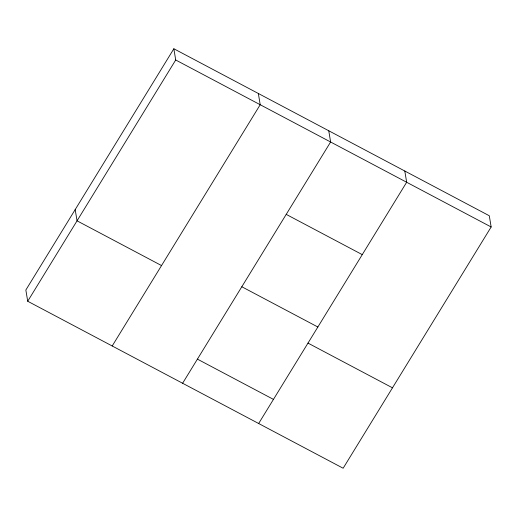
<?xml version="1.0" encoding="UTF-8"?>
<svg xmlns="http://www.w3.org/2000/svg" width="517" height="517" viewBox="0 0 517 517"><rect width="100%" height="100%" fill="white"/><g stroke="black" fill="none" stroke-linecap="round" stroke-linejoin="round"><path stroke-width="0.78" d="M173.854 48.76L25.85 290.018L27.711 301.249L343.146 468.24L491.15 226.982L489.289 215.751L173.854 48.76L175.709 59.991L27.711 301.249M112.202 345.983L260.206 104.718L258.345 93.487M182.611 383.259L330.615 141.994L328.754 130.762M258.655 423.513L406.659 182.255L404.798 171.017M175.709 59.991L491.15 226.982M286.211 214.374L362.255 254.629M241.814 286.754L317.858 327.009M161.537 265.564L77.046 220.83L75.185 209.598M307.99 343.094L392.481 387.821M197.41 359.128L273.454 399.389"/></g></svg>
